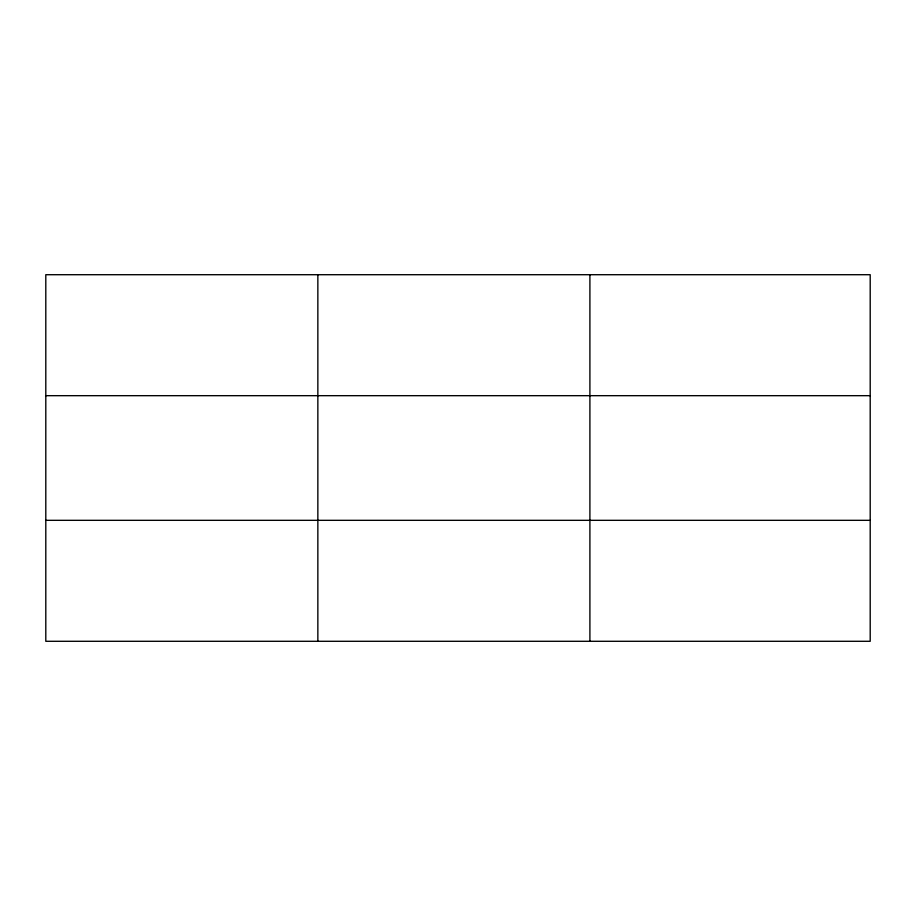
<?xml version="1.0" encoding="UTF-8"?>
<svg xmlns="http://www.w3.org/2000/svg" width="916" height="916" viewBox="0 0 916 916"><rect width="100%" height="100%" fill="white"/><g stroke="black" fill="none" stroke-linecap="round" stroke-linejoin="round"><path stroke-width="1.37" d="M317.852 641.292L317.852 274.708M589.904 641.292L589.904 274.708M870.2 520.322L870.2 641.292L45.8 641.292L45.8 274.708L870.2 274.708L870.2 520.322L45.8 520.322M45.8 395.678L870.2 395.678"/></g></svg>
